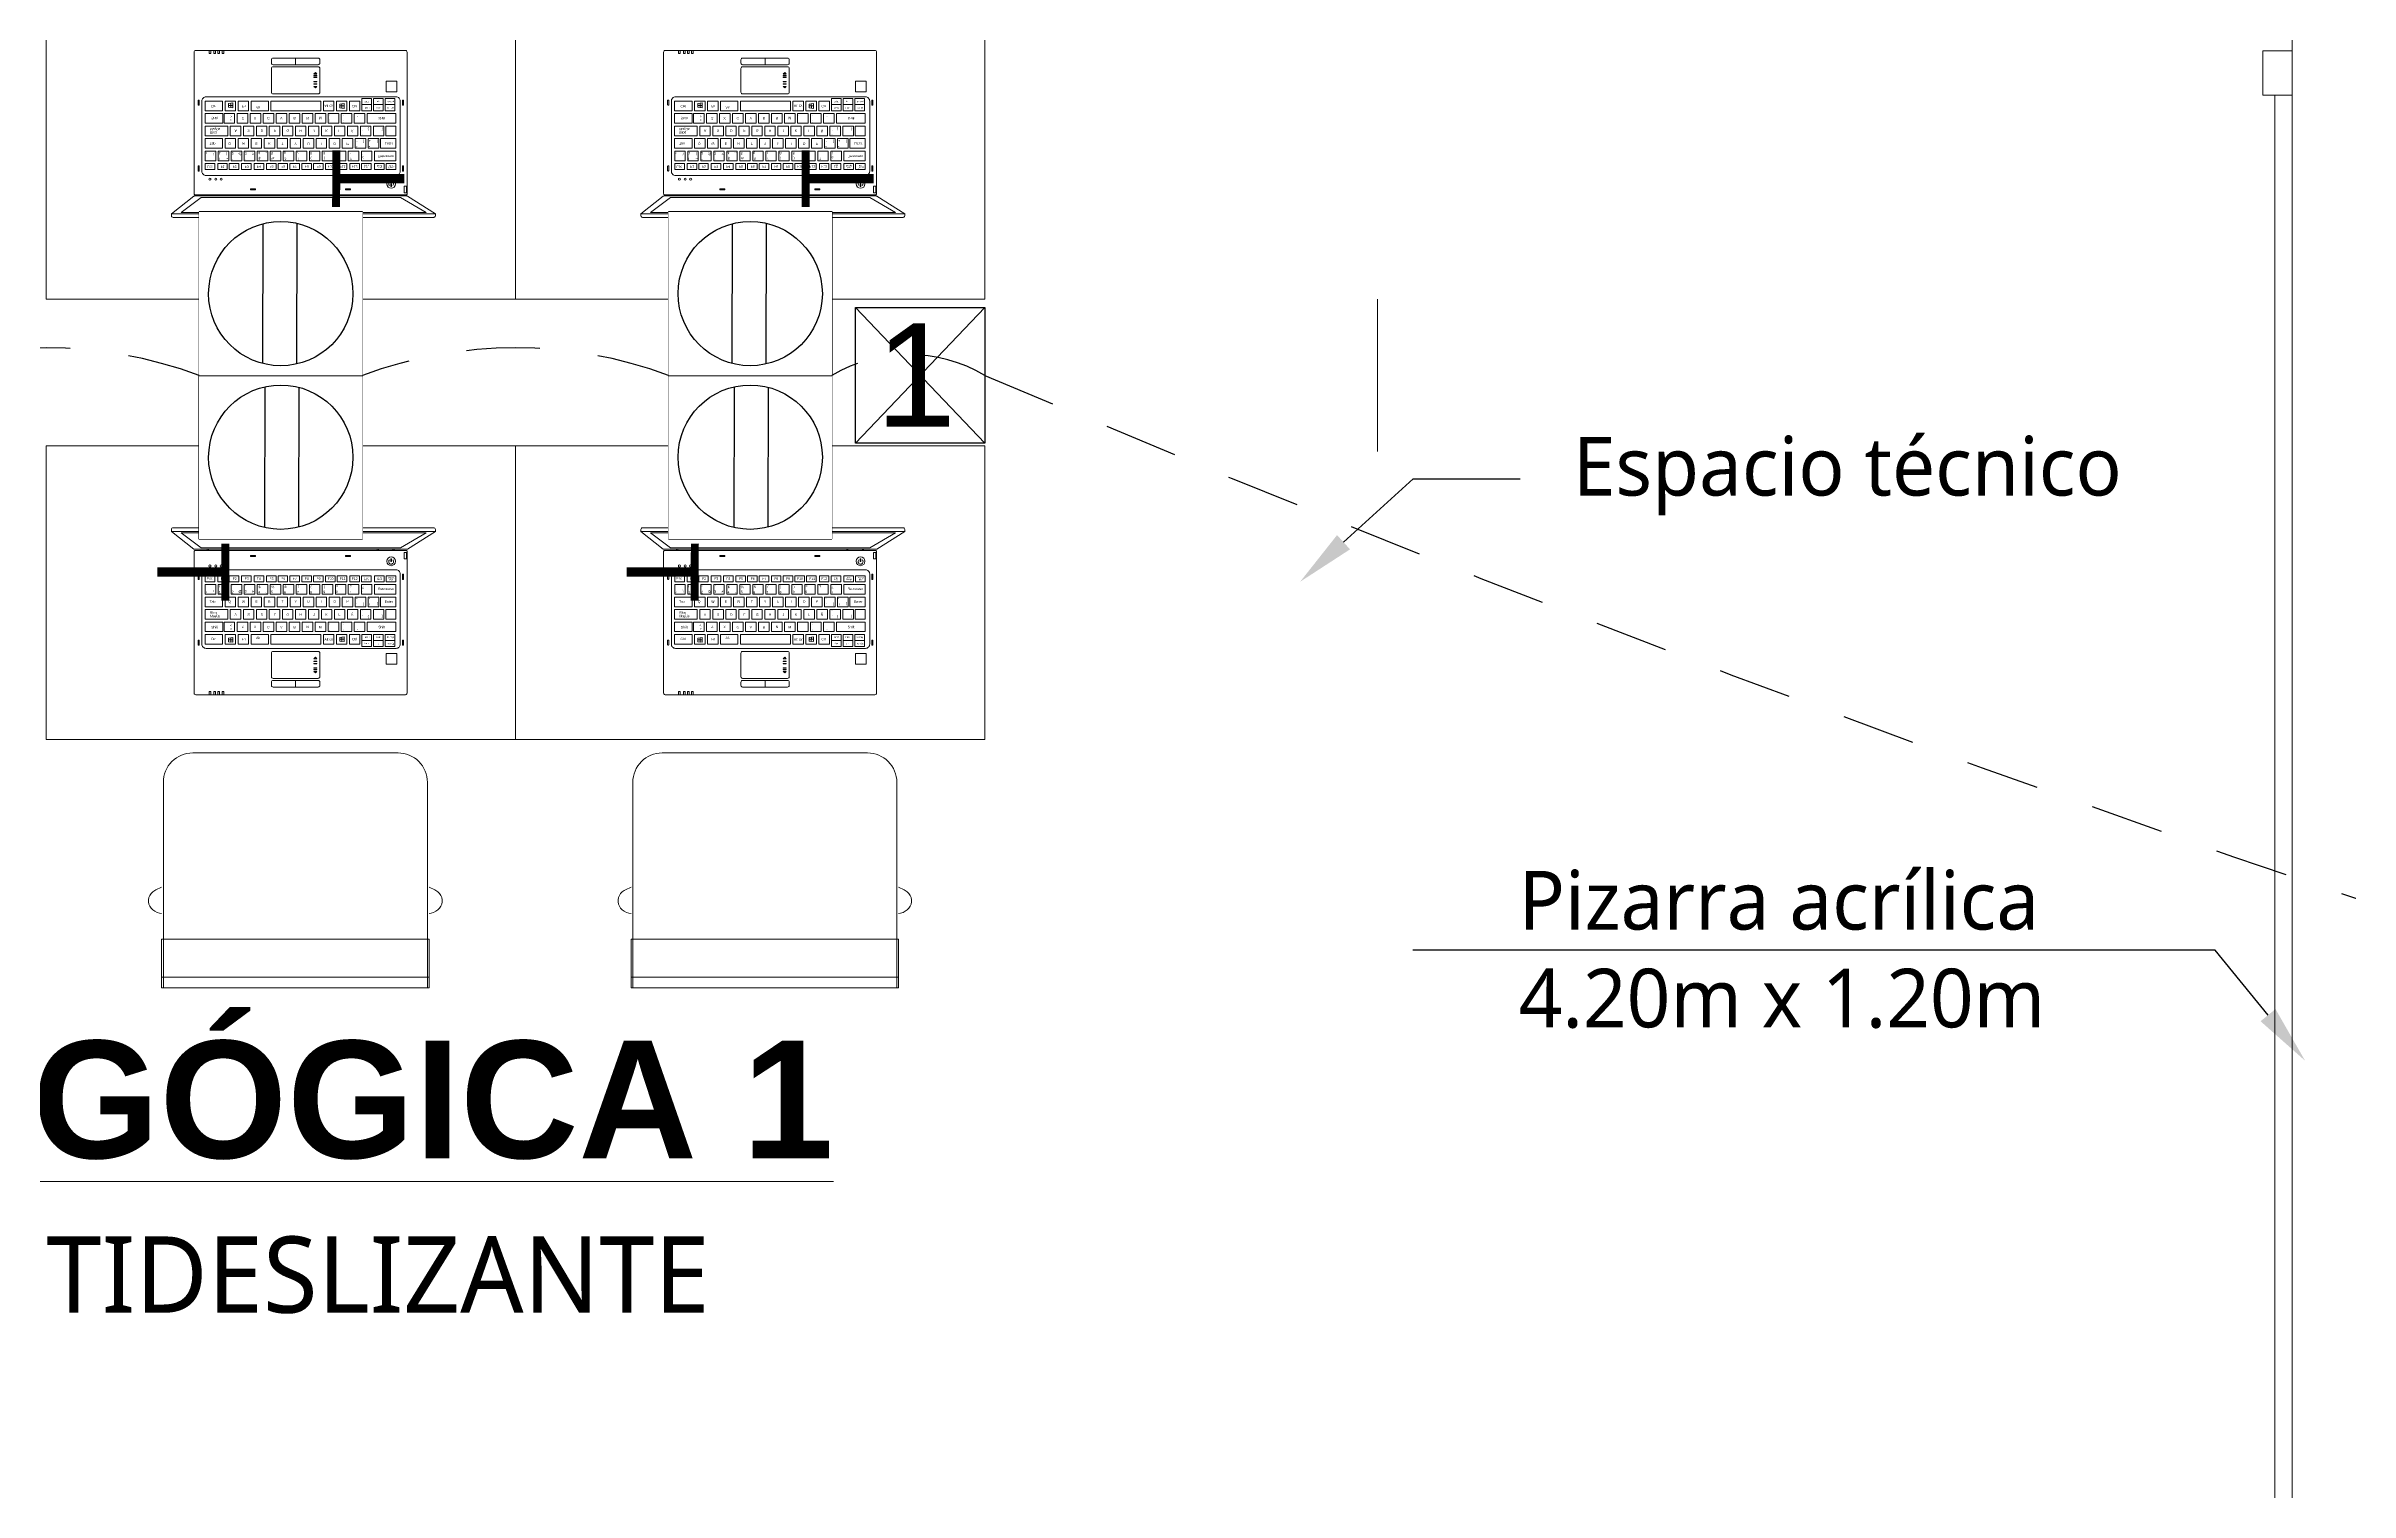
# Model space of a CAD drawing. Header units: metres. Extents: x -17 to 101, y 0 to 79.
# Drawn here: x 62.131 to 66.057, y 48.913 to 51.376 of the extents above; entities that cross this region are included whole.
import ezdxf
from ezdxf import colors
from ezdxf.entities.mleader import LeaderData, LeaderLine
from ezdxf.math import Vec2, Vec3

# ---------------------------------------------------------------- set-up
doc = ezdxf.new("R2010")
doc.units = ezdxf.units.M
doc.set_wipeout_variables(frame=1)
doc.linetypes.add('CONTINUA', pattern=[0])
doc.linetypes.add('HIDDEN2', pattern=[0.1875, 0.125, -0.0625])
for name, color, linetype, lineweight in [('ALUMBRADO', 1, 'Continuous', 30), ('Cotas varias El', 253, 'Continuous', 13), ('GRAFO 0 BLANCO', 7, 'Continuous', 0), ('TOMACORRIENTE', 5, 'HIDDEN2', 30)]:
    doc.layers.add(name, color=color, linetype=linetype, lineweight=lineweight)
doc.styles.add('Generales', font='trebuc.ttf', dxfattribs={"height": 0.1})
doc.styles.add('Santa Rosa 1 50', font='trebuc.ttf')
doc.styles.get("Standard").update_dxf_attribs({"font": 'arial.ttf'})
doc.styles.add('style1', font='arial.ttf', dxfattribs={"height": 0.35})

# ---------------------------------------------------------------- blocks, each defined once
blk = doc.blocks.new('A$C34F338A5')
at = {"layer": 'GRAFO 0 BLANCO', "color": 8}
for p, q in [((0.7597, 0.6677), (0.7573, 0.6643)), ((0.7626, 0.6706), (0.7597, 0.6677)), ((0.7659, 0.6728), (0.7626, 0.6706)), ((0.7695, 0.6743), (0.7659, 0.6728)), ((0.7732, 0.6751), (0.7695, 0.6743)), ((0.777, 0.6751), (0.7732, 0.6751)), ((0.7807, 0.6743), (0.777, 0.6751)), ((0.7843, 0.6728), (0.7807, 0.6743)), ((0.7876, 0.6706), (0.7843, 0.6728)), ((0.7905, 0.6677), (0.7876, 0.6706)), ((0.7929, 0.6643), (0.7905, 0.6677)), ((0.7563, 0.6624), (0.7516, 0.6528)), ((0.7573, 0.6643), (0.7563, 0.6624)), ((0.7948, 0.6605), (0.7929, 0.6643)), ((0.7961, 0.6563), (0.7948, 0.6605)), ((0.7966, 0.6528), (0.7961, 0.6563)), ((0.8406, 0.6528), (0.905, 0.6528)), ((0.8406, 0.1969), (0.8406, 0.6528)), ((0.905, 0.6528), (0.923, 0.6528)), ((0.905, 0.1969), (0.905, 0.6528)), ((0.923, 0.1969), (0.923, 0.6528)), ((0.7516, 0.1969), (0.7563, 0.1873)), ((0.7961, 0.1934), (0.7966, 0.1969)), ((0.8406, 0.1969), (0.905, 0.1969)), ((0.905, 0.1969), (0.923, 0.1969)), ((0.7563, 0.1873), (0.7573, 0.1854)), ((0.7573, 0.1854), (0.7597, 0.182)), ((0.7597, 0.182), (0.7626, 0.1792)), ((0.7626, 0.1792), (0.7659, 0.177)), ((0.7659, 0.177), (0.7695, 0.1754)), ((0.7695, 0.1754), (0.7732, 0.1747)), ((0.7732, 0.1747), (0.777, 0.1747)), ((0.777, 0.1747), (0.7807, 0.1754)), ((0.7807, 0.1754), (0.7843, 0.177)), ((0.7843, 0.177), (0.7876, 0.1792)), ((0.7876, 0.1792), (0.7905, 0.182)), ((0.7905, 0.182), (0.7929, 0.1854)), ((0.7929, 0.1854), (0.7948, 0.1893)), ((0.7948, 0.1893), (0.7961, 0.1934))]:
    blk.add_line(p, q, dxfattribs=at)
for points in [[(0, 0.8), (0.5, 0.8), (0.5, 0), (0, 0), (0, 0.8)], [(0.3627, 0.4564), (0.3601, 0.459), (0.3627, 0.4615), (0.3627, 0.4564)], [(0.384, 0.4564), (0.3865, 0.459), (0.384, 0.4615), (0.384, 0.4564)]]:
    blk.add_lwpolyline(points, dxfattribs=at)
for points in [[(0.1458, 0.6634), (0.1458, 0.2137), (0.1422, 0.2137, -0.414214), (0.1394, 0.2165), (0.1394, 0.6606, -0.414214), (0.1422, 0.6634)], [(0.176, 0.2531), (0.176, 0.6147, 0.14104), (0.1757, 0.6157), (0.1458, 0.6634), (0.1458, 0.2138), (0.1756, 0.2519, 0.167529)], [(0.4239, 0.2553), (0.4239, 0.6124, 0.414214), (0.421, 0.6153), (0.18, 0.6153, 0.414214), (0.178, 0.6133), (0.178, 0.2544, 0.414214), (0.18, 0.2524), (0.421, 0.2524, 0.414214)], [(0.3448, 0.2727), (0.3448, 0.5965, 0.414214), (0.3377, 0.6036), (0.2181, 0.6036, 0.414214), (0.2109, 0.5965), (0.2109, 0.2727, 0.414214), (0.2181, 0.2656), (0.3377, 0.2656, 0.414214)], [(0.2273, 0.608), (0.2273, 0.6083, 0.414214), (0.2265, 0.6091), (0.2192, 0.6091, 0.414214), (0.2184, 0.6083), (0.2184, 0.608, 0.414214), (0.2192, 0.6073), (0.2265, 0.6073, 0.414214)], [(0.3395, 0.608), (0.3395, 0.6083, 0.414214), (0.3388, 0.6091), (0.3314, 0.6091, 0.414214), (0.3306, 0.6083), (0.3306, 0.608, 0.414214), (0.3314, 0.6073), (0.3388, 0.6073, 0.414214)], [(0.3961, 0.387), (0.3961, 0.4637, 0.414214), (0.3932, 0.4665), (0.3528, 0.4665, 0.414214), (0.3499, 0.4637), (0.3499, 0.387, 0.414214), (0.3528, 0.3842), (0.3932, 0.3842, 0.414214)], [(0.4109, 0.4253), (0.4109, 0.4637, 0.414214), (0.408, 0.4665), (0.4024, 0.4665, 0.414214), (0.3996, 0.4637), (0.3996, 0.4253)], [(0.4109, 0.387), (0.4109, 0.4253), (0.3996, 0.4253), (0.3996, 0.387, 0.414214), (0.4024, 0.3842), (0.408, 0.3842, 0.414214)], [(0.2273, 0.26), (0.2273, 0.2603, 0.414214), (0.2265, 0.2611), (0.2192, 0.2611, 0.414214), (0.2184, 0.2603), (0.2184, 0.26, 0.414214), (0.2192, 0.2593), (0.2265, 0.2593, 0.414214)], [(0.3395, 0.26), (0.3395, 0.2603, 0.414214), (0.3388, 0.2611), (0.3314, 0.2611, 0.414214), (0.3306, 0.2603), (0.3306, 0.26, 0.414214), (0.3314, 0.2593), (0.3388, 0.2593, 0.414214)]]:
    blk.add_lwpolyline(points, format="xyb", close=True, dxfattribs=at)
for points in [[(0.1735, 0.2644), (0.1735, 0.604), (0.1478, 0.6476), (0.1478, 0.2301)], [(0.176, 0.5931), (0.176, 0.5644), (0.178, 0.5644), (0.178, 0.5931)], [(0.176, 0.5931), (0.176, 0.5911), (0.178, 0.5911), (0.178, 0.5931)], [(0.1814, 0.6102), (0.1814, 0.6143), (0.1925, 0.6143), (0.1925, 0.6102)], [(0.2211, 0.5796), (0.2211, 0.596), (0.2312, 0.596), (0.2312, 0.5796)], [(0.2361, 0.5595), (0.2361, 0.596), (0.2525, 0.596), (0.2525, 0.5595)], [(0.2574, 0.5698), (0.2574, 0.596), (0.2738, 0.596), (0.2738, 0.5698)], [(0.2787, 0.5789), (0.2787, 0.596), (0.2951, 0.596), (0.2951, 0.5789)], [(0.3, 0.5473), (0.3, 0.5959), (0.3163, 0.5959), (0.3163, 0.5473)], [(0.3316, 0.5945), (0.3316, 0.5781), (0.3213, 0.5781), (0.3213, 0.5945)], [(0.3316, 0.5781), (0.3316, 0.5945), (0.3419, 0.5945), (0.3419, 0.5781)], [(0.3537, 0.5976), (0.3537, 0.5795), (0.3717, 0.5795), (0.3717, 0.5976)], [(0.176, 0.5644), (0.176, 0.5664), (0.178, 0.5664), (0.178, 0.5644)], [(0.1966, 0.5873), (0.1966, 0.5888), (0.1921, 0.5888), (0.1921, 0.5873)], [(0.2211, 0.5596), (0.2211, 0.5761), (0.2312, 0.5761), (0.2312, 0.5596)], [(0.2211, 0.5377), (0.2211, 0.5542), (0.2312, 0.5542), (0.2312, 0.5377)], [(0.2361, 0.5373), (0.2361, 0.5553), (0.2525, 0.5553), (0.2525, 0.5373)], [(0.2574, 0.5489), (0.2574, 0.5669), (0.2738, 0.5669), (0.2738, 0.5489)], [(0.2787, 0.5579), (0.2787, 0.5758), (0.2951, 0.5758), (0.2951, 0.5579)], [(0.2787, 0.5357), (0.2787, 0.5536), (0.2951, 0.5536), (0.2951, 0.5357)], [(0.3316, 0.5747), (0.3316, 0.5583), (0.3213, 0.5583), (0.3213, 0.5747)], [(0.3316, 0.5548), (0.3316, 0.5384), (0.3213, 0.5384), (0.3213, 0.5548)], [(0.3316, 0.5583), (0.3316, 0.5747), (0.3419, 0.5747), (0.3419, 0.5583)], [(0.3316, 0.5384), (0.3316, 0.5548), (0.3419, 0.5548), (0.3419, 0.5384)], [(0.1882, 0.5102), (0.1882, 0.5187), (0.1864, 0.5187), (0.1864, 0.5102)], [(0.2211, 0.5178), (0.2211, 0.5342), (0.2312, 0.5342), (0.2312, 0.5178)], [(0.2211, 0.4962), (0.2211, 0.5126), (0.2312, 0.5126), (0.2312, 0.4962)], [(0.2361, 0.5151), (0.2361, 0.5331), (0.2525, 0.5331), (0.2525, 0.5151)], [(0.2361, 0.493), (0.2361, 0.5109), (0.2525, 0.5109), (0.2525, 0.493)], [(0.2574, 0.5268), (0.2574, 0.5447), (0.2738, 0.5447), (0.2738, 0.5268)], [(0.2574, 0.5046), (0.2574, 0.5226), (0.2738, 0.5226), (0.2738, 0.5046)], [(0.2787, 0.5135), (0.2787, 0.5315), (0.2951, 0.5315), (0.2951, 0.5135)], [(0.3, 0.5251), (0.3, 0.5431), (0.3163, 0.5431), (0.3163, 0.5251)], [(0.3, 0.503), (0.3, 0.5209), (0.3163, 0.5209), (0.3163, 0.503)], [(0.3213, 0.517), (0.3213, 0.5349), (0.3377, 0.5349), (0.3377, 0.517)], [(0.3213, 0.4948), (0.3213, 0.5128), (0.3377, 0.5128), (0.3377, 0.4948)], [(0.2211, 0.4762), (0.2211, 0.4926), (0.2312, 0.4926), (0.2312, 0.4762)], [(0.2211, 0.4559), (0.2211, 0.4724), (0.2312, 0.4724), (0.2312, 0.4559)], [(0.2361, 0.4708), (0.2361, 0.4888), (0.2525, 0.4888), (0.2525, 0.4708)], [(0.2574, 0.4824), (0.2574, 0.5004), (0.2738, 0.5004), (0.2738, 0.4824)], [(0.2574, 0.4603), (0.2574, 0.4782), (0.2738, 0.4782), (0.2738, 0.4603)], [(0.2787, 0.4914), (0.2787, 0.5093), (0.2951, 0.5093), (0.2951, 0.4914)], [(0.2787, 0.4692), (0.2787, 0.4871), (0.2951, 0.4871), (0.2951, 0.4692)], [(0.3, 0.4808), (0.3, 0.4988), (0.3163, 0.4988), (0.3163, 0.4808)], [(0.3, 0.4586), (0.3, 0.4766), (0.3163, 0.4766), (0.3163, 0.4586)], [(0.3213, 0.4727), (0.3213, 0.4906), (0.3377, 0.4906), (0.3377, 0.4727)], [(0.3325, 0.5005), (0.3333, 0.5079), (0.3251, 0.5079), (0.3261, 0.5005)], [(0.3325, 0.5005), (0.3329, 0.5041), (0.3256, 0.5042), (0.3261, 0.5005)], [(0.3325, 0.5005), (0.3333, 0.5079), (0.3293, 0.5079), (0.3293, 0.5005)], [(0.2211, 0.436), (0.2211, 0.4524), (0.2312, 0.4524), (0.2312, 0.436)], [(0.2361, 0.4487), (0.2361, 0.4666), (0.2525, 0.4666), (0.2525, 0.4487)], [(0.2361, 0.4265), (0.2361, 0.4444), (0.2525, 0.4444), (0.2525, 0.4265)], [(0.2574, 0.4381), (0.2574, 0.4561), (0.2738, 0.4561), (0.2738, 0.4381)], [(0.2574, 0.4159), (0.2574, 0.4339), (0.2738, 0.4339), (0.2738, 0.4159)], [(0.2787, 0.447), (0.2787, 0.465), (0.2951, 0.465), (0.2951, 0.447)], [(0.2787, 0.4249), (0.2787, 0.4428), (0.2951, 0.4428), (0.2951, 0.4249)], [(0.3, 0.4365), (0.3, 0.4544), (0.3163, 0.4544), (0.3163, 0.4365)], [(0.3, 0.4143), (0.3, 0.4323), (0.3163, 0.4323), (0.3163, 0.4143)], [(0.3213, 0.3832), (0.3213, 0.4684), (0.3377, 0.4684), (0.3377, 0.3832)], [(0.3664, 0.4564), (0.3664, 0.4615), (0.3671, 0.4615), (0.3671, 0.4564)], [(0.3705, 0.4564), (0.3705, 0.4615), (0.3712, 0.4615), (0.3712, 0.4564)], [(0.3781, 0.4564), (0.3781, 0.4615), (0.3788, 0.4615), (0.3788, 0.4564)], [(0.381, 0.4564), (0.381, 0.4615), (0.3817, 0.4615), (0.3817, 0.4564)], [(0.2211, 0.4153), (0.2211, 0.4317), (0.2312, 0.4317), (0.2312, 0.4153)], [(0.2211, 0.3953), (0.2211, 0.4117), (0.2312, 0.4117), (0.2312, 0.3953)], [(0.2361, 0.4043), (0.2361, 0.4223), (0.2525, 0.4223), (0.2525, 0.4043)], [(0.2361, 0.3822), (0.2361, 0.4001), (0.2525, 0.4001), (0.2525, 0.3822)], [(0.2574, 0.3938), (0.2574, 0.4117), (0.2738, 0.4117), (0.2738, 0.3938)], [(0.2787, 0.4027), (0.2787, 0.4206), (0.2951, 0.4206), (0.2951, 0.4027)], [(0.2787, 0.3805), (0.2787, 0.3985), (0.2951, 0.3985), (0.2951, 0.3805)], [(0.3, 0.3921), (0.3, 0.4101), (0.3163, 0.4101), (0.3163, 0.3921)], [(0.1882, 0.3483), (0.1882, 0.3567), (0.1864, 0.3567), (0.1864, 0.3483)], [(0.2211, 0.3756), (0.2211, 0.392), (0.2312, 0.392), (0.2312, 0.3756)], [(0.2211, 0.3545), (0.2211, 0.3709), (0.2312, 0.3709), (0.2312, 0.3545)], [(0.2361, 0.36), (0.2361, 0.3779), (0.2525, 0.3779), (0.2525, 0.36)], [(0.2361, 0.3378), (0.2361, 0.3558), (0.2525, 0.3558), (0.2525, 0.3378)], [(0.2574, 0.3716), (0.2574, 0.3896), (0.2738, 0.3896), (0.2738, 0.3716)], [(0.2574, 0.3494), (0.2574, 0.3674), (0.2738, 0.3674), (0.2738, 0.3494)], [(0.2787, 0.3584), (0.2787, 0.3763), (0.2951, 0.3763), (0.2951, 0.3584)], [(0.2787, 0.3362), (0.2787, 0.3542), (0.2951, 0.3542), (0.2951, 0.3362)], [(0.3, 0.37), (0.3, 0.3879), (0.3163, 0.3879), (0.3163, 0.37)], [(0.3, 0.3478), (0.3, 0.3658), (0.3163, 0.3658), (0.3163, 0.3478)], [(0.3212, 0.3494), (0.3212, 0.3789), (0.3376, 0.3789), (0.3376, 0.3494)], [(0.2211, 0.3333), (0.2211, 0.3498), (0.2312, 0.3498), (0.2312, 0.3333)], [(0.2211, 0.3122), (0.2211, 0.3286), (0.2312, 0.3286), (0.2312, 0.3122)], [(0.2361, 0.3157), (0.2361, 0.3336), (0.2525, 0.3336), (0.2525, 0.3157)], [(0.2574, 0.3273), (0.2574, 0.3452), (0.2738, 0.3452), (0.2738, 0.3273)], [(0.2574, 0.3051), (0.2574, 0.3231), (0.2738, 0.3231), (0.2738, 0.3051)], [(0.2787, 0.314), (0.2787, 0.332), (0.2951, 0.332), (0.2951, 0.314)], [(0.3, 0.3257), (0.3, 0.3436), (0.3163, 0.3436), (0.3163, 0.3257)], [(0.3, 0.3035), (0.3, 0.3214), (0.3163, 0.3214), (0.3163, 0.3035)], [(0.3212, 0.3273), (0.3212, 0.3452), (0.3376, 0.3452), (0.3376, 0.3273)], [(0.3212, 0.3051), (0.3212, 0.3231), (0.3376, 0.3231), (0.3376, 0.3051)], [(0.3336, 0.311), (0.3344, 0.3184), (0.3262, 0.3184), (0.3272, 0.311)], [(0.3336, 0.311), (0.334, 0.3147), (0.3267, 0.3147), (0.3272, 0.311)], [(0.3336, 0.311), (0.3344, 0.3184), (0.3304, 0.3184), (0.3304, 0.311)], [(0.176, 0.2746), (0.176, 0.3033), (0.178, 0.3033), (0.178, 0.2746)], [(0.176, 0.3033), (0.176, 0.3013), (0.178, 0.3013), (0.178, 0.3033)], [(0.176, 0.2746), (0.176, 0.2766), (0.178, 0.2766), (0.178, 0.2746)], [(0.2211, 0.2925), (0.2211, 0.3089), (0.2312, 0.3089), (0.2312, 0.2925)], [(0.2211, 0.2713), (0.2211, 0.2878), (0.2312, 0.2878), (0.2312, 0.2713)], [(0.2361, 0.2935), (0.2361, 0.3114), (0.2525, 0.3114), (0.2525, 0.2935)], [(0.2361, 0.2713), (0.2361, 0.2893), (0.2525, 0.2893), (0.2525, 0.2713)], [(0.2574, 0.2712), (0.2574, 0.3009), (0.2738, 0.3009), (0.2738, 0.2712)], [(0.2787, 0.2712), (0.2787, 0.3098), (0.2951, 0.3098), (0.2951, 0.2712)], [(0.3, 0.2712), (0.3, 0.3011), (0.3163, 0.3011), (0.3163, 0.2712)], [(0.3212, 0.2712), (0.3212, 0.3009), (0.3376, 0.3009), (0.3376, 0.2712)], [(0.4239, 0.3), (0.4239, 0.3027), (0.4185, 0.3027), (0.4185, 0.3)], [(0.4239, 0.293), (0.4239, 0.2957), (0.4185, 0.2957), (0.4185, 0.293)], [(0.4239, 0.2861), (0.4239, 0.2889), (0.4185, 0.2889), (0.4185, 0.2861)], [(0.4239, 0.278), (0.4239, 0.2807), (0.4185, 0.2807), (0.4185, 0.278)]]:
    blk.add_lwpolyline(points, close=True, dxfattribs=at)
blk.add_lwpolyline([(0.923, 0.1999), (0.573, 0.1999, -0.414214), (0.523, 0.2499), (0.523, 0.5999, -0.414214), (0.573, 0.6499), (0.923, 0.6499), (0.923, 0.1999)], format="xyb", dxfattribs=at)
for centre, radius in [((0.1965, 0.5881), 0.00745), ((0.2045, 0.2985), 0.00177), ((0.2045, 0.2892), 0.00177), ((0.2045, 0.2793), 0.00177)]:
    blk.add_circle(centre, radius, dxfattribs=at)
blk.add_arc((0.1971, 0.5881), 0.00424, 222.7517, 140.8259, dxfattribs=at)
for s, height, p in [('Pausa', 0.00246, (0.2258, 0.5837)), ('Inter', 0.00246, (0.2287, 0.5843)), ('Retroceso', 0.00417, (0.2455, 0.5659)), ('Enter', 0.00417, (0.2673, 0.577)), ('Re Pág', 0.00246, (0.327, 0.581)), ('Av Pág', 0.00246, (0.3379, 0.582)), ('Bloq', 0.00246, (0.2255, 0.5646)), ('Despl', 0.00246, (0.2286, 0.5637)), ('*', 0.00417, (0.263, 0.5497)), (']', 0.00417, (0.2704, 0.5637)), ('+', 0.00417, (0.2718, 0.55)), ('}', 0.00417, (0.2918, 0.572)), ('{', 0.00417, (0.2923, 0.5479)), ('Shift', 0.00417, (0.3105, 0.5661)), ('Inicio ', 0.00246, (0.327, 0.5619)), ('Insert', 0.00246, (0.3269, 0.5424)), ('Supr', 0.00246, (0.3375, 0.5429)), ('Fin', 0.00246, (0.3386, 0.5635)), ('Impr', 0.00246, (0.226, 0.5422)), ('F12', 0.00411, (0.2281, 0.5211)), ('Pant', 0.00246, (0.2291, 0.5424)), ('?', 0.00417, (0.2413, 0.5176)), ('¿', 0.00417, (0.2423, 0.5385)), ('¡', 0.00417, (0.2503, 0.5386)), ("'", 0.00417, (0.2521, 0.5178)), ('^ ', 0.00417, (0.263, 0.5281)), ('P', 0.00417, (0.2669, 0.5119)), ('[ ', 0.00417, (0.2706, 0.5405)), ('`', 0.00417, (0.2725, 0.5289)), ('¨', 0.00417, (0.2847, 0.5387)), ('Ñ', 0.00417, (0.2892, 0.5202)), ('´', 0.00417, (0.2924, 0.539)), ('_', 0.00417, (0.3028, 0.5297)), ('-', 0.00417, (0.3136, 0.5299)), ('Ctrl', 0.00417, (0.3312, 0.5213)), ('F10', 0.00411, (0.2281, 0.4798)), ('F11', 0.00411, (0.2282, 0.5006)), ('=', 0.00417, (0.2401, 0.4945)), (')', 0.00417, (0.242, 0.4737)), ('0', 0.00417, (0.2504, 0.4939)), ('9', 0.00417, (0.2508, 0.4725)), ('O', 0.00417, (0.2671, 0.4895)), ('L', 0.00417, (0.2892, 0.4984)), ('K', 0.00417, (0.2894, 0.476)), (':', 0.00417, (0.3044, 0.5056)), (';', 0.00417, (0.305, 0.4829)), ('.', 0.00417, (0.3139, 0.5059)), (',', 0.00417, (0.3142, 0.4823)), ('Alt Gr', 0.00417, (0.3317, 0.4744)), ('F8', 0.00411, (0.2281, 0.4411)), ('F9', 0.00411, (0.2282, 0.461)), ('(', 0.00417, (0.242, 0.4507)), ('8', 0.00417, (0.2511, 0.45)), ('I', 0.00417, (0.267, 0.4688)), ('U', 0.00417, (0.2671, 0.445)), ('H', 0.00417, (0.2891, 0.4319)), ('J', 0.00417, (0.2892, 0.4553)), ('N', 0.00417, (0.3104, 0.4436)), ('M', 0.00417, (0.3109, 0.4649)), ('F6', 0.00411, (0.2282, 0.4008)), ('F7', 0.00411, (0.2283, 0.4206)), ('/', 0.00417, (0.2411, 0.4293)), ('&', 0.00417, (0.2415, 0.406)), ('6', 0.00417, (0.2514, 0.4054)), ('7', 0.00417, (0.2514, 0.4276)), ('Y', 0.00417, (0.2672, 0.4234)), ('T', 0.00417, (0.2672, 0.4012)), ('G', 0.00417, (0.2894, 0.4097)), ('B', 0.00417, (0.3107, 0.4216)), ('V', 0.00417, (0.3107, 0.399)), ('F4', 0.00411, (0.228, 0.3593)), ('F5', 0.00411, (0.2282, 0.3809)), ('$', 0.00417, (0.2423, 0.362)), ('%%%', 0.00417, (0.2423, 0.3838)), ('#', 0.00417, (0.25, 0.3512)), ('5', 0.00417, (0.2507, 0.3837)), ('4', 0.00417, (0.2512, 0.3615)), ('~ ', 0.00417, (0.2525, 0.3735)), ('E', 0.00417, (0.2671, 0.3565)), ('R', 0.00417, (0.2673, 0.3782)), ('F', 0.00417, (0.2893, 0.3886)), ('D', 0.00417, (0.2894, 0.3656)), ('X', 0.00417, (0.3104, 0.3543)), ('C', 0.00417, (0.3107, 0.3768)), ('Alt', 0.00417, (0.329, 0.358)), ('F3', 0.00411, (0.2279, 0.3388)), ('F2', 0.00411, (0.2282, 0.318)), ('.', 0.00417, (0.2383, 0.3394)), ('"', 0.00417, (0.2421, 0.3164)), ('@', 0.00417, (0.2498, 0.3279)), ('3', 0.00417, (0.2502, 0.3386)), ('2', 0.00417, (0.251, 0.3164)), ('Q', 0.00417, (0.2671, 0.3107)), ('W', 0.00417, (0.2674, 0.3337)), ('S', 0.00417, (0.2893, 0.3432)), ('A', 0.00417, (0.2894, 0.3212)), ('<', 0.00417, (0.3077, 0.3134)), ('Z', 0.00417, (0.3101, 0.3335)), ('>', 0.00417, (0.3135, 0.314)), ('Fn', 0.00417, (0.3311, 0.3337)), ('Esc', 0.00411, (0.2275, 0.2743)), ('F1', 0.00411, (0.228, 0.2976)), ('!', 0.00417, (0.2416, 0.2946)), ('¬', 0.00417, (0.2411, 0.3067)), ('\\', 0.00417, (0.2495, 0.2849)), ('|', 0.00411, (0.2496, 0.3072)), ('1', 0.00417, (0.251, 0.2944)), ('Tab', 0.00417, (0.2672, 0.2786)), ('Bloq', 0.00417, (0.2859, 0.2795)), ('Mayús', 0.00417, (0.2918, 0.2795)), ('Shift', 0.00417, (0.3108, 0.2816)), ('Ctrl', 0.00417, (0.3308, 0.2812)), ('°', 0.00411, (0.2523, 0.2723))]:
    blk.add_text(s, height=height, rotation=90, dxfattribs=at).set_placement(p)
blk = doc.blocks.new('TOMACORRIENTE EN PISO')
at = {"layer": 'TOMACORRIENTE', "linetype": 'CONTINUA', "lineweight": 25}
blk.add_lwpolyline([(-0.1663, -0.1663), (0.1662, -0.1663), (0.1662, 0.1662), (-0.1663, 0.1662)], close=True, dxfattribs=at)
at = {"layer": 'TOMACORRIENTE', "color": 5, "linetype": 'CONTINUA', "style": 'style1', "text_generation_flag": 4}
blk.add_text('T', height=0.1466, rotation=179.8829, dxfattribs=at).set_placement((0.2959, -0.2513))
at = {"linetype": 'CONTINUA', "lineweight": 25}
blk.add_wipeout([(-0.1663, -0.1663), (0.1662, -0.1663), (0.1662, 0.1662), (-0.1663, 0.1662)], dxfattribs=at).dxf.layer = 'TOMACORRIENTE'
at = {"layer": 'TOMACORRIENTE', "color": 5, "linetype": 'CONTINUA', "lineweight": 25}
for p, q in [((-0.1421, 0.0364), (0.1422, 0.0358)), ((-0.1429, -0.0327), (0.1428, -0.0333))]:
    blk.add_line(p, q, dxfattribs=at)
blk.add_ellipse((0, 0), major_axis=(0.1039, 0.1035), ratio=1, start_param=5.497787, end_param=11.780972, dxfattribs=at)
blk = doc.blocks.new('caja de paso tipo 1')
at = {"layer": 'ALUMBRADO', "color": 3}
blk.add_lwpolyline([(-0.1447, 0.1518), (0.1447, 0.1518), (0.1447, -0.1518), (-0.1447, -0.1518)], close=True, dxfattribs=at)
for points in [[(-0.1447, -0.1518), (0.1447, 0.1518)], [(-0.1447, 0.1518), (0.1447, -0.1518)]]:
    blk.add_lwpolyline(points, dxfattribs=at)
at = {"layer": 'ALUMBRADO', "color": 6}
blk.add_text('1', height=0.231, dxfattribs=at).set_placement((-0.0994, -0.1147))

msp = doc.modelspace()

# ---------------------------------------------------------------- linework, layer by layer
at = {"layer": 'Cotas varias El', "ltscale": 0.05}
msp.add_line((65.9589, 52.4681), (65.9589, 46.0681), dxfattribs=at)
at = {"layer": 'Cotas varias El', "linetype": 'Continuous'}
for p, q in [((65.9089, 51.2931), (65.9089, 51.3681)), ((65.9089, 51.3681), (65.9589, 51.3681)), ((65.9589, 51.3681), (65.9589, 51.2931)), ((65.9589, 51.2931), (65.9089, 51.2931)), ((65.9289, 47.2431), (65.9289, 51.2931)), ((65.9289, 51.2931), (65.9589, 51.2931)), ((65.9589, 51.2931), (65.9589, 47.2431))]:
    msp.add_line(p, q, dxfattribs=at)
at = {"layer": 'Cotas varias El'}
msp.add_lwpolyline([(64.3997, 50.9451), (64.3997, 50.6855)], dxfattribs=at)
at = {"layer": 'TOMACORRIENTE', "lineweight": 25}
msp.add_arc((76.7099, 81.3158), 33.1471, 246.94868, 259.56965, dxfattribs=at)

# ---------------------------------------------------------------- block references
at = {"layer": 'Cotas varias El', "xscale": -1, "rotation": 270}
for p in [(62.1309, 50.9451), (62.9309, 50.9451)]:
    msp.add_blockref('A$C34F338A5', p, dxfattribs=at)
at = {"layer": 'Cotas varias El', "rotation": 270}
for p in [(62.1309, 50.6951), (62.9309, 50.6951)]:
    msp.add_blockref('A$C34F338A5', p, dxfattribs=at)

# ---------------------------------------------------------------- texts
at = {"layer": 'Cotas varias El', "insert": (57.875, 49.6816), "char_height": 0.209, "attachment_point": 1, "style": 'Santa Rosa 1 50'}
msp.add_mtext_dynamic_manual_height_columns('\\pi0.27418;{\\fSwis721 Ex BT|b1|i0|c0|p34;\\H0.95694x;\\LAULA DE INNOVACIÓN PEDAGÓGICA 1\\P\\pi1.56338;\\fTrebuchet MS|b0|i0|c0|p34;\\H0.65x;\\lPISO PORCELANATO 60x60CM ANTIDESLIZANTE\\P\\pi2.8408;Area:62.53 m²}', width=6.822621, gutter_width=1, heights=[0], dxfattribs=at)

# ---------------------------------------------------------------- leaders
at = {"layer": 'Cotas varias El'}
ml = msp.add_multileader_mtext('Standard', dxfattribs=at)
ml.set_content('{\\H0.86957x;Espacio técnico} ', color=256, style='Generales')
ml.set_leader_properties()
ml.build(insert=Vec2(0, 0))
ml.multileader.update_dxf_attribs({"text_right_attachment_type": 6, "dogleg_length": 0.1826, "arrow_head_size": 0.1})
ctx = ml.context
ctx.base_point, ctx.char_height, ctx.arrow_head_size, ctx.landing_gap_size, ctx.plane_origin = Vec3(64.643, 50.6389), 0.115, 0.1, 0.09, Vec3(65.9123, 51.3202)
ctx.right_attachment = 6
notes = []
notes.append((ctx, [(0, (1, 1, 0), (64.4604, 50.6389), (1, 0), 0.1826, [(0, [(64.2681, 50.4638)], 0, [])])]))
ctx.mtext.insert, ctx.mtext.flow_direction = Vec3(64.733, 50.7106), 5
ml = msp.add_multileader_mtext('Standard', dxfattribs=at)
ml.set_content('{\\H0.86957x;Pizarra acrílica\\P4.20m x 1.20m} ', color=256, style='Generales')
ml.set_leader_properties()
ml.build(insert=Vec2(0, 0))
ml.multileader.update_dxf_attribs({"text_right_attachment_type": 6, "dogleg_length": 0.1826, "arrow_head_size": 0.1})
ctx = ml.context
ctx.base_point, ctx.char_height, ctx.arrow_head_size, ctx.landing_gap_size, ctx.plane_origin = Vec3(64.5506, 49.913), 0.115, 0.1, 0.09, Vec3(65.8198, 50.5942)
ctx.right_attachment = 6
notes.append((ctx, [(1, (1, 1, 0), (65.8274, 49.8361), (-1, 0), 0.1826, [(0, [(65.9806, 49.6477)], 0, [])])]))
ctx.mtext.insert, ctx.mtext.flow_direction = Vec3(64.6406, 49.9711), 5
for ctx, leaders in notes:
    for number, flags, end, landing, length, lines in leaders:
        leader = LeaderData()
        leader.index, (leader.has_last_leader_line, leader.has_dogleg_vector, leader.attachment_direction) = number, flags
        leader.last_leader_point, leader.dogleg_vector, leader.dogleg_length = Vec3(end), Vec3(landing), length
        for number, points, colour, breaks in lines:
            line = LeaderLine()
            line.index, line.vertices, line.color, line.breaks = number, Vec3.list(points), colors.encode_raw_color(colour), breaks
            leader.lines.append(line)
        ctx.leaders.append(leader)

# ---------------------------------------------------------------- next in the draw order: block references
at = {"layer": 'TOMACORRIENTE', "lineweight": 25, "xscale": 0.8382000000000001, "yscale": 0.8382000000000001, "zscale": 0.8382000000000001, "rotation": 270}
for p in [(62.5309, 50.676), (63.3309, 50.676)]:
    msp.add_blockref('TOMACORRIENTE EN PISO', p, dxfattribs=at)

# ---------------------------------------------------------------- next in the draw order: block references
at = {"layer": 'TOMACORRIENTE', "lineweight": 25, "xscale": 0.8382000000000001, "yscale": 0.8382000000000001, "zscale": 0.8382000000000001, "rotation": 89.99999999999999}
for p in [(62.5309, 50.9547), (63.3309, 50.9547)]:
    msp.add_blockref('TOMACORRIENTE EN PISO', p, dxfattribs=at)

# ---------------------------------------------------------------- next in the draw order: linework, layer by layer
at = {"layer": 'TOMACORRIENTE', "lineweight": 25}
for centre, radius, start, end in [((62.1309, 50.1159), 0.7464, 69.56, 110.44), ((62.9309, 50.1159), 0.7464, 69.56, 110.44), ((63.6006, 50.594), 0.2568, 59.5038, 120.4961)]:
    msp.add_arc(centre, radius, start, end, dxfattribs=at)

# ---------------------------------------------------------------- next in the draw order: block references
at = {"layer": 'TOMACORRIENTE', "lineweight": 25, "xscale": 0.762, "yscale": 0.762, "zscale": 0.762}
msp.add_blockref('caja de paso tipo 1', (63.6207, 50.8153), dxfattribs=at)

doc.saveas('drawing.dxf')
